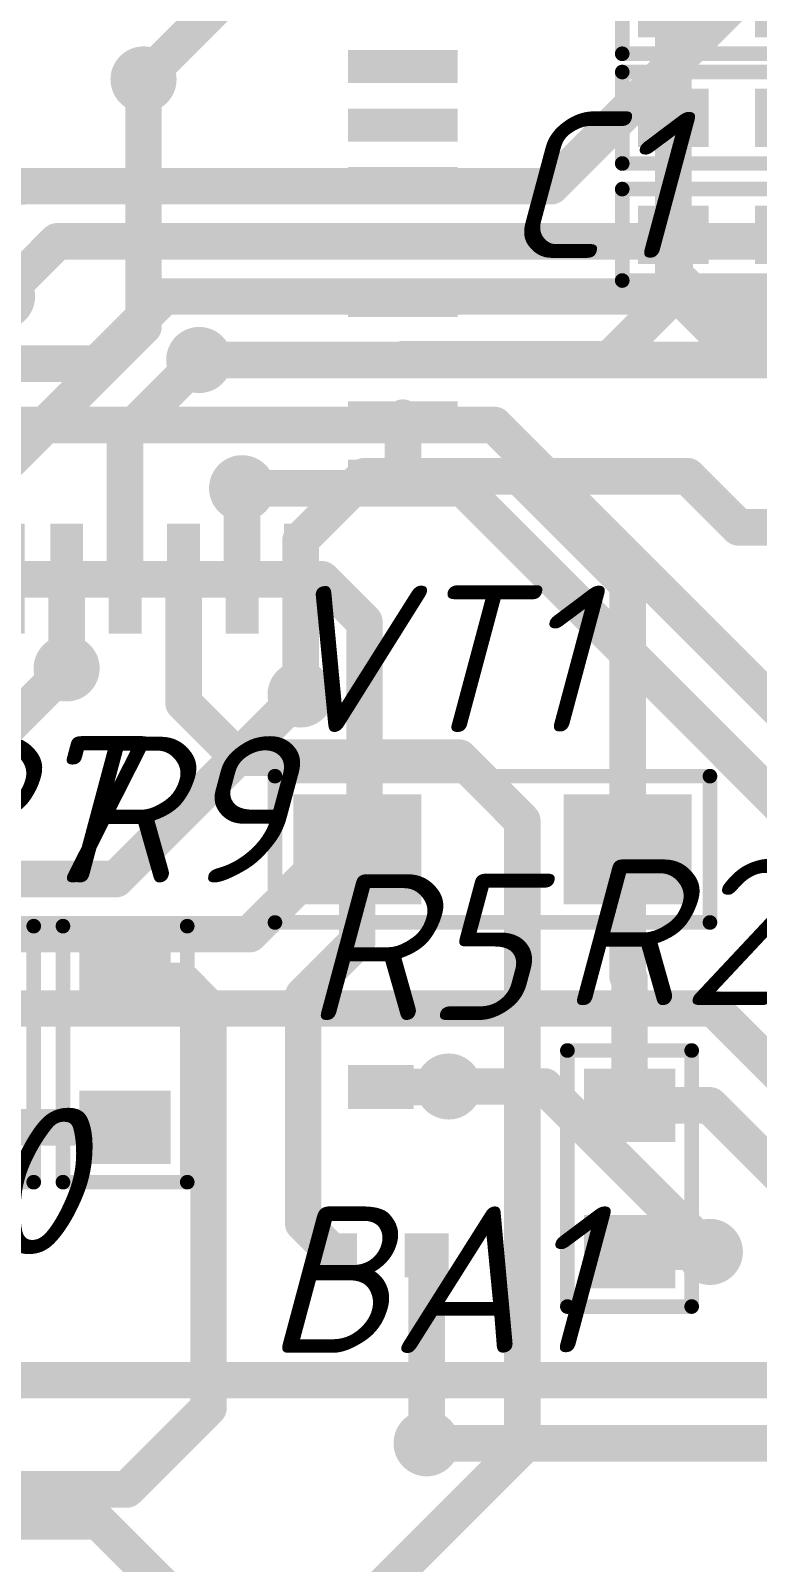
# Model space of a CAD drawing. Header units: millimetres. Extents: x -963 to 6553, y -1367 to 496.
# Drawn here: x -61.3 to -51.36, y 40.58 to 61.51 of the extents above; entities that cross this region are included whole.
import ezdxf

# ---------------------------------------------------------------- set-up
doc = ezdxf.new("R2010")
doc.units = ezdxf.units.MM
doc.header["$LTSCALE"] = 0.5
doc.layers.get('0').update_dxf_attribs({"lineweight": 60})
for name, color, linetype in [('BottomLayer', 5, 'Continuous'), ('MultiLayer', 9, 'Continuous'), ('TopLayer', 1, 'Continuous'), ('TopOverlay', 2, 'Continuous'), ('TopPaste', 8, 'Continuous'), ('ViaHoleLayer', 16, 'Continuous')]:
    doc.layers.add(name, color=color, linetype=linetype)
doc.layers.add('BottomSolder', color=6, linetype='Continuous', plot=False)
doc.styles.get("Standard").update_dxf_attribs({"font": 'isocpeui.ttf', "width": 0.9})

# ---------------------------------------------------------------- blocks, each defined once
blk = doc.blocks.new('C0603_2')
at = {"layer": 'TopLayer'}
for points in [[(-1.283, -0.4), (-0.318, -0.4), (-1.283, 0.4), (-0.318, 0.4)], [(0.317, -0.4), (1.282, -0.4), (0.317, 0.4), (1.282, 0.4)]]:
    blk.add_solid(points, dxfattribs=at)
at = {"layer": 'TopOverlay', "const_width": 0.2}
for points in [[(1.5, 0.625), (-1.5, 0.625)], [(-1.5, 0.625), (-1.5, -0.625)], [(1.5, 0.625), (1.5, -0.625)], [(1.5, -0.625), (-1.5, -0.625)]]:
    blk.add_lwpolyline(points, dxfattribs=at)
at = {"layer": 'TopOverlay', "const_width": 0.1}
for points in [[(-1.55, 0.625, 1), (-1.45, 0.625, 1)], [(-1.55, 0.625, 1), (-1.45, 0.625, 1)], [(1.45, 0.625, 1), (1.55, 0.625, 1)], [(1.45, 0.625, 1), (1.55, 0.625, 1)], [(-1.55, -0.625, 1), (-1.45, -0.625, 1)], [(-1.55, -0.625, 1), (-1.45, -0.625, 1)], [(1.45, -0.625, 1), (1.55, -0.625, 1)], [(1.45, -0.625, 1), (1.55, -0.625, 1)]]:
    blk.add_lwpolyline(points, format="xyb", close=True, dxfattribs=at)
at = {"layer": 'TopPaste'}
for points in [[(-1.283, -0.4), (-0.318, -0.4), (-1.283, 0.4), (-0.318, 0.4)], [(0.317, -0.4), (1.282, -0.4), (0.317, 0.4), (1.282, 0.4)]]:
    blk.add_solid(points, dxfattribs=at)
blk = doc.blocks.new('C0603_3')
at = {"layer": 'TopLayer'}
for points in [[(-1.282, -0.4), (-0.317, -0.4), (-1.282, 0.4), (-0.317, 0.4)], [(0.318, -0.4), (1.283, -0.4), (0.318, 0.4), (1.283, 0.4)]]:
    blk.add_solid(points, dxfattribs=at)
at = {"layer": 'TopOverlay', "const_width": 0.2}
for points in [[(-1.5, 0.625), (1.5, 0.625)], [(-1.5, -0.625), (-1.5, 0.625)], [(1.5, -0.625), (1.5, 0.625)], [(-1.5, -0.625), (1.5, -0.625)]]:
    blk.add_lwpolyline(points, dxfattribs=at)
at = {"layer": 'TopOverlay', "const_width": 0.1}
for points in [[(-1.55, 0.625, 1), (-1.45, 0.625, 1)], [(-1.55, 0.625, 1), (-1.45, 0.625, 1)], [(1.45, 0.625, 1), (1.55, 0.625, 1)], [(1.45, 0.625, 1), (1.55, 0.625, 1)], [(-1.55, -0.625, 1), (-1.45, -0.625, 1)], [(-1.55, -0.625, 1), (-1.45, -0.625, 1)], [(1.45, -0.625, 1), (1.55, -0.625, 1)], [(1.45, -0.625, 1), (1.55, -0.625, 1)]]:
    blk.add_lwpolyline(points, format="xyb", close=True, dxfattribs=at)
at = {"layer": 'TopPaste'}
for points in [[(-1.282, -0.4), (-0.317, -0.4), (-1.282, 0.4), (-0.317, 0.4)], [(0.318, -0.4), (1.283, -0.4), (0.318, 0.4), (1.283, 0.4)]]:
    blk.add_solid(points, dxfattribs=at)
blk = doc.blocks.new('C0603_5')
at = {"layer": 'TopLayer'}
for points in [[(-1.282, -0.4), (-0.317, -0.4), (-1.282, 0.4), (-0.317, 0.4)], [(0.318, -0.4), (1.283, -0.4), (0.318, 0.4), (1.283, 0.4)]]:
    blk.add_solid(points, dxfattribs=at)
at = {"layer": 'TopOverlay', "const_width": 0.2}
for points in [[(1.5, 0.625), (-1.5, 0.625)], [(-1.5, 0.625), (-1.5, -0.625)], [(1.5, 0.625), (1.5, -0.625)], [(1.5, -0.625), (-1.5, -0.625)]]:
    blk.add_lwpolyline(points, dxfattribs=at)
at = {"layer": 'TopOverlay', "const_width": 0.1}
for points in [[(-1.55, 0.625, 1), (-1.45, 0.625, 1)], [(-1.55, 0.625, 1), (-1.45, 0.625, 1)], [(1.45, 0.625, 1), (1.55, 0.625, 1)], [(1.45, 0.625, 1), (1.55, 0.625, 1)], [(-1.55, -0.625, 1), (-1.45, -0.625, 1)], [(-1.55, -0.625, 1), (-1.45, -0.625, 1)], [(1.45, -0.625, 1), (1.55, -0.625, 1)], [(1.45, -0.625, 1), (1.55, -0.625, 1)]]:
    blk.add_lwpolyline(points, format="xyb", close=True, dxfattribs=at)
at = {"layer": 'TopPaste'}
for points in [[(-1.282, -0.4), (-0.317, -0.4), (-1.282, 0.4), (-0.317, 0.4)], [(0.318, -0.4), (1.283, -0.4), (0.318, 0.4), (1.283, 0.4)]]:
    blk.add_solid(points, dxfattribs=at)
blk = doc.blocks.new('32TQFP_7_7__8')
at = {"layer": 'TopLayer'}
for points in [[(-2.575, 3.45), (-2.575, 4.95), (-3.025, 3.45), (-3.025, 4.95)], [(-1.775, 3.45), (-1.775, 4.95), (-2.225, 3.45), (-2.225, 4.95)], [(-0.975, 3.45), (-0.975, 4.95), (-1.425, 3.45), (-1.425, 4.95)], [(-0.175, 3.45), (-0.175, 4.95), (-0.625, 3.45), (-0.625, 4.95)], [(0.625, 3.45), (0.625, 4.95), (0.175, 3.45), (0.175, 4.95)], [(1.425, 3.45), (1.425, 4.95), (0.975, 3.45), (0.975, 4.95)], [(2.225, 3.45), (2.225, 4.95), (1.775, 3.45), (1.775, 4.95)], [(3.025, 3.45), (3.025, 4.95), (2.575, 3.45), (2.575, 4.95)], [(-4.95, 2.575), (-3.45, 2.575), (-4.95, 3.025), (-3.45, 3.025)], [(3.45, 2.575), (4.95, 2.575), (3.45, 3.025), (4.95, 3.025)], [(-4.95, 1.775), (-3.45, 1.775), (-4.95, 2.225), (-3.45, 2.225)], [(3.45, 1.775), (4.95, 1.775), (3.45, 2.225), (4.95, 2.225)], [(-4.95, 0.975), (-3.45, 0.975), (-4.95, 1.425), (-3.45, 1.425)], [(3.45, 0.975), (4.95, 0.975), (3.45, 1.425), (4.95, 1.425)], [(-4.95, 0.175), (-3.45, 0.175), (-4.95, 0.625), (-3.45, 0.625)], [(3.45, 0.175), (4.95, 0.175), (3.45, 0.625), (4.95, 0.625)], [(-4.95, -0.625), (-3.45, -0.625), (-4.95, -0.175), (-3.45, -0.175)], [(3.45, -0.625), (4.95, -0.625), (3.45, -0.175), (4.95, -0.175)], [(-4.95, -1.425), (-3.45, -1.425), (-4.95, -0.975), (-3.45, -0.975)], [(3.45, -1.425), (4.95, -1.425), (3.45, -0.975), (4.95, -0.975)], [(-4.95, -2.225), (-3.45, -2.225), (-4.95, -1.775), (-3.45, -1.775)], [(3.45, -2.225), (4.95, -2.225), (3.45, -1.775), (4.95, -1.775)], [(-4.95, -3.025), (-3.45, -3.025), (-4.95, -2.575), (-3.45, -2.575)], [(3.45, -3.025), (4.95, -3.025), (3.45, -2.575), (4.95, -2.575)], [(-2.575, -4.95), (-2.575, -3.45), (-3.025, -4.95), (-3.025, -3.45)], [(-1.775, -4.95), (-1.775, -3.45), (-2.225, -4.95), (-2.225, -3.45)], [(-0.975, -4.95), (-0.975, -3.45), (-1.425, -4.95), (-1.425, -3.45)], [(-0.175, -4.95), (-0.175, -3.45), (-0.625, -4.95), (-0.625, -3.45)], [(0.625, -4.95), (0.625, -3.45), (0.175, -4.95), (0.175, -3.45)], [(1.425, -4.95), (1.425, -3.45), (0.975, -4.95), (0.975, -3.45)], [(2.225, -4.95), (2.225, -3.45), (1.775, -4.95), (1.775, -3.45)], [(3.025, -4.95), (3.025, -3.45), (2.575, -4.95), (2.575, -3.45)]]:
    blk.add_solid(points, dxfattribs=at)
at = {"layer": 'TopOverlay'}
for points, const_width in [([(-5.7, 2.8, 1), (-5.9, 2.8, 1)], 0.254), ([(-5.964, 2.8, 1), (-5.837, 2.8, 1)], 0.127), ([(-5.763, 2.8, 1), (-5.636, 2.8, 1)], 0.127)]:
    blk.add_lwpolyline(points, format="xyb", close=True, dxfattribs=dict(at, const_width=const_width))
at = {"layer": 'TopPaste'}
for points in [[(-2.575, 3.45), (-2.575, 4.95), (-3.025, 3.45), (-3.025, 4.95)], [(-1.775, 3.45), (-1.775, 4.95), (-2.225, 3.45), (-2.225, 4.95)], [(-0.975, 3.45), (-0.975, 4.95), (-1.425, 3.45), (-1.425, 4.95)], [(-0.175, 3.45), (-0.175, 4.95), (-0.625, 3.45), (-0.625, 4.95)], [(0.625, 3.45), (0.625, 4.95), (0.175, 3.45), (0.175, 4.95)], [(1.425, 3.45), (1.425, 4.95), (0.975, 3.45), (0.975, 4.95)], [(2.225, 3.45), (2.225, 4.95), (1.775, 3.45), (1.775, 4.95)], [(3.025, 3.45), (3.025, 4.95), (2.575, 3.45), (2.575, 4.95)], [(-4.95, 2.575), (-3.45, 2.575), (-4.95, 3.025), (-3.45, 3.025)], [(3.45, 2.575), (4.95, 2.575), (3.45, 3.025), (4.95, 3.025)], [(-4.95, 1.775), (-3.45, 1.775), (-4.95, 2.225), (-3.45, 2.225)], [(3.45, 1.775), (4.95, 1.775), (3.45, 2.225), (4.95, 2.225)], [(-4.95, 0.975), (-3.45, 0.975), (-4.95, 1.425), (-3.45, 1.425)], [(3.45, 0.975), (4.95, 0.975), (3.45, 1.425), (4.95, 1.425)], [(-4.95, 0.175), (-3.45, 0.175), (-4.95, 0.625), (-3.45, 0.625)], [(3.45, 0.175), (4.95, 0.175), (3.45, 0.625), (4.95, 0.625)], [(-4.95, -0.625), (-3.45, -0.625), (-4.95, -0.175), (-3.45, -0.175)], [(3.45, -0.625), (4.95, -0.625), (3.45, -0.175), (4.95, -0.175)], [(-4.95, -1.425), (-3.45, -1.425), (-4.95, -0.975), (-3.45, -0.975)], [(3.45, -1.425), (4.95, -1.425), (3.45, -0.975), (4.95, -0.975)], [(-4.95, -2.225), (-3.45, -2.225), (-4.95, -1.775), (-3.45, -1.775)], [(3.45, -2.225), (4.95, -2.225), (3.45, -1.775), (4.95, -1.775)], [(-4.95, -3.025), (-3.45, -3.025), (-4.95, -2.575), (-3.45, -2.575)], [(3.45, -3.025), (4.95, -3.025), (3.45, -2.575), (4.95, -2.575)], [(-2.575, -4.95), (-2.575, -3.45), (-3.025, -4.95), (-3.025, -3.45)], [(-1.775, -4.95), (-1.775, -3.45), (-2.225, -4.95), (-2.225, -3.45)], [(-0.975, -4.95), (-0.975, -3.45), (-1.425, -4.95), (-1.425, -3.45)], [(-0.175, -4.95), (-0.175, -3.45), (-0.625, -4.95), (-0.625, -3.45)], [(0.625, -4.95), (0.625, -3.45), (0.175, -4.95), (0.175, -3.45)], [(1.425, -4.95), (1.425, -3.45), (0.975, -4.95), (0.975, -3.45)], [(2.225, -4.95), (2.225, -3.45), (1.775, -4.95), (1.775, -3.45)], [(3.025, -4.95), (3.025, -3.45), (2.575, -4.95), (2.575, -3.45)]]:
    blk.add_solid(points, dxfattribs=at)
blk = doc.blocks.new('R0805_18')
at = {"layer": 'TopLayer'}
for points in [[(-1.5, -0.625), (-0.5, -0.625), (-1.5, 0.625), (-0.5, 0.625)], [(0.5, -0.625), (1.5, -0.625), (0.5, 0.625), (1.5, 0.625)]]:
    blk.add_solid(points, dxfattribs=at)
at = {"layer": 'TopOverlay', "const_width": 0.2}
for points in [[(1.75, 0.85), (-1.75, 0.85)], [(-1.75, -0.85), (-1.75, 0.85)], [(1.75, -0.85), (1.75, 0.85)], [(1.75, -0.85), (-1.75, -0.85)]]:
    blk.add_lwpolyline(points, dxfattribs=at)
at = {"layer": 'TopOverlay', "const_width": 0.1}
for points in [[(-1.8, 0.85, 1), (-1.7, 0.85, 1)], [(-1.8, 0.85, 1), (-1.7, 0.85, 1)], [(1.7, 0.85, 1), (1.8, 0.85, 1)], [(1.7, 0.85, 1), (1.8, 0.85, 1)], [(-1.8, -0.85, 1), (-1.7, -0.85, 1)], [(-1.8, -0.85, 1), (-1.7, -0.85, 1)], [(1.7, -0.85, 1), (1.8, -0.85, 1)], [(1.7, -0.85, 1), (1.8, -0.85, 1)]]:
    blk.add_lwpolyline(points, format="xyb", close=True, dxfattribs=at)
at = {"layer": 'TopPaste'}
for points in [[(-1.5, -0.625), (-0.5, -0.625), (-1.5, 0.625), (-0.5, 0.625)], [(0.5, -0.625), (1.5, -0.625), (0.5, 0.625), (1.5, 0.625)]]:
    blk.add_solid(points, dxfattribs=at)
blk = doc.blocks.new('R0805_22')
at = {"layer": 'TopLayer'}
for points in [[(-1.5, -0.625), (-0.5, -0.625), (-1.5, 0.625), (-0.5, 0.625)], [(0.5, -0.625), (1.5, -0.625), (0.5, 0.625), (1.5, 0.625)]]:
    blk.add_solid(points, dxfattribs=at)
at = {"layer": 'TopOverlay', "const_width": 0.2}
for points in [[(-1.75, 0.85), (1.75, 0.85)], [(-1.75, -0.85), (-1.75, 0.85)], [(1.75, -0.85), (1.75, 0.85)], [(-1.75, -0.85), (1.75, -0.85)]]:
    blk.add_lwpolyline(points, dxfattribs=at)
at = {"layer": 'TopOverlay', "const_width": 0.1}
for points in [[(-1.8, 0.85, 1), (-1.7, 0.85, 1)], [(-1.8, 0.85, 1), (-1.7, 0.85, 1)], [(1.7, 0.85, 1), (1.8, 0.85, 1)], [(1.7, 0.85, 1), (1.8, 0.85, 1)], [(-1.8, -0.85, 1), (-1.7, -0.85, 1)], [(-1.8, -0.85, 1), (-1.7, -0.85, 1)], [(1.7, -0.85, 1), (1.8, -0.85, 1)], [(1.7, -0.85, 1), (1.8, -0.85, 1)]]:
    blk.add_lwpolyline(points, format="xyb", close=True, dxfattribs=at)
at = {"layer": 'TopPaste'}
for points in [[(-1.5, -0.625), (-0.5, -0.625), (-1.5, 0.625), (-0.5, 0.625)], [(0.5, -0.625), (1.5, -0.625), (0.5, 0.625), (1.5, 0.625)]]:
    blk.add_solid(points, dxfattribs=at)
blk = doc.blocks.new('R0805_24')
at = {"layer": 'TopLayer'}
for points in [[(-1.5, -0.625), (-0.5, -0.625), (-1.5, 0.625), (-0.5, 0.625)], [(0.5, -0.625), (1.5, -0.625), (0.5, 0.625), (1.5, 0.625)]]:
    blk.add_solid(points, dxfattribs=at)
at = {"layer": 'TopOverlay', "const_width": 0.2}
for points in [[(-1.75, 0.85), (-1.75, -0.85)], [(-1.75, 0.85), (1.75, 0.85)], [(1.75, 0.85), (1.75, -0.85)], [(-1.75, -0.85), (1.75, -0.85)]]:
    blk.add_lwpolyline(points, dxfattribs=at)
at = {"layer": 'TopOverlay', "const_width": 0.1}
for points in [[(-1.8, 0.85, 1), (-1.7, 0.85, 1)], [(-1.8, 0.85, 1), (-1.7, 0.85, 1)], [(1.7, 0.85, 1), (1.8, 0.85, 1)], [(1.7, 0.85, 1), (1.8, 0.85, 1)], [(-1.8, -0.85, 1), (-1.7, -0.85, 1)], [(-1.8, -0.85, 1), (-1.7, -0.85, 1)], [(1.7, -0.85, 1), (1.8, -0.85, 1)], [(1.7, -0.85, 1), (1.8, -0.85, 1)]]:
    blk.add_lwpolyline(points, format="xyb", close=True, dxfattribs=at)
at = {"layer": 'TopPaste'}
for points in [[(-1.5, -0.625), (-0.5, -0.625), (-1.5, 0.625), (-0.5, 0.625)], [(0.5, -0.625), (1.5, -0.625), (0.5, 0.625), (1.5, 0.625)]]:
    blk.add_solid(points, dxfattribs=at)
blk = doc.blocks.new('VT1206_26')
at = {"layer": 'TopLayer'}
for points in [[(-2.75, 0.75), (-2.75, -0.75), (-1, 0.75), (-1, -0.75)], [(0.95, 0.75), (0.95, -0.75), (2.7, 0.75), (2.7, -0.75)]]:
    blk.add_solid(points, dxfattribs=at)
at = {"layer": 'TopOverlay', "const_width": 0.2}
for points in [[(2.95, 1), (-3, 1)], [(-3, 1), (-3, -1)], [(2.95, 1), (2.95, -1)], [(2.95, -1), (-3, -1)]]:
    blk.add_lwpolyline(points, dxfattribs=at)
at = {"layer": 'TopOverlay', "const_width": 0.1}
for points in [[(-3.05, 1, 1), (-2.95, 1, 1)], [(-3.05, 1, 1), (-2.95, 1, 1)], [(2.9, 1, 1), (3, 1, 1)], [(2.9, 1, 1), (3, 1, 1)], [(-3.05, -1, 1), (-2.95, -1, 1)], [(-3.05, -1, 1), (-2.95, -1, 1)], [(2.9, -1, 1), (3, -1, 1)], [(2.9, -1, 1), (3, -1, 1)]]:
    blk.add_lwpolyline(points, format="xyb", close=True, dxfattribs=at)
at = {"layer": 'TopPaste'}
for points in [[(-2.75, 0.75), (-2.75, -0.75), (-1, 0.75), (-1, -0.75)], [(0.95, 0.75), (0.95, -0.75), (2.7, 0.75), (2.7, -0.75)]]:
    blk.add_solid(points, dxfattribs=at)
blk = doc.blocks.new('R___P___37')
at = {"layer": 'TopLayer'}
for points in [[(-0.45, 0.85), (0.45, 0.85), (-0.45, 1.45), (0.45, 1.45)], [(-0.925, -1.45), (-0.325, -1.45), (-0.925, -0.85), (-0.325, -0.85)], [(0.325, -1.45), (0.925, -1.45), (0.325, -0.85), (0.925, -0.85)]]:
    blk.add_solid(points, dxfattribs=at)
at = {"layer": 'TopPaste'}
for points in [[(-0.45, 0.85), (0.45, 0.85), (-0.45, 1.45), (0.45, 1.45)], [(-0.925, -1.45), (-0.325, -1.45), (-0.925, -0.85), (-0.325, -0.85)], [(0.325, -1.45), (0.925, -1.45), (0.325, -0.85), (0.925, -0.85)]]:
    blk.add_solid(points, dxfattribs=at)

msp = doc.modelspace()

# ---------------------------------------------------------------- linework, layer by layer
at = {"layer": 'BottomLayer', "const_width": 0.5}
for points in [[(-59.755, 60.846), (-50.332, 70.27)], [(-54.179, 59.387), (-47.304, 66.262)], [(-65.674, 59.272), (-61.353, 59.387)], [(-61.353, 59.387), (-54.179, 59.387)], [(-61.69, 57.879), (-60.936, 58.633)], [(-60.936, 58.633), (-50.869, 58.633)], [(-60.39, 56.96), (-59.471, 57.879)], [(-59.471, 57.879), (-48.747, 57.879)], [(-62.016, 56.96), (-60.39, 56.96)], [(-58.993, 57.011), (-46.839, 57.011)], [(-63.106, 56.122), (-54.955, 56.122)], [(-54.955, 56.122), (-45.176, 46.343)], [(-58.407, 55.258), (-55.386, 55.258)], [(-55.386, 55.258), (-45.595, 45.467)], [(-63.032, 54.014), (-57.317, 54.014)], [(-57.317, 54.014), (-56.733, 53.43)], [(-56.733, 50.737), (-56.733, 53.43)], [(-62.204, 51.398), (-60.807, 52.795)], [(-60.13, 49.916), (-57.607, 52.439)], [(-58.307, 49.162), (-56.733, 50.737)], [(-65.545, 49.916), (-60.13, 49.916)], [(-66.308, 49.162), (-58.307, 49.162)], [(-68.036, 48.146), (-51.957, 48.146)], [(-51.957, 48.146), (-48.122, 44.311)], [(-55.582, 47.08), (-54.269, 47.08)], [(-54.269, 47.08), (-52.008, 44.819)], [(-67.756, 43.066), (-44.568, 43.066)], [(-55.883, 42.203), (-43.728, 42.203)], [(-67.392, 41.136), (-60.372, 41.136)], [(-60.372, 41.136), (-56.158, 36.922)]]:
    msp.add_lwpolyline(points, dxfattribs=at)
at = {"layer": 'BottomLayer'}
for points, const_width in [([(-59.93, 60.846, 1), (-59.58, 60.846, 1)], 0.35), ([(-59.88, 60.846, 1), (-59.63, 60.846, 1)], 0.25), ([(-61.478, 59.387, 1), (-61.228, 59.387, 1)], 0.25), ([(-61.478, 59.387, 1), (-61.228, 59.387, 1)], 0.25), ([(-54.304, 59.387, 1), (-54.054, 59.387, 1)], 0.25), ([(-54.304, 59.387, 1), (-54.054, 59.387, 1)], 0.25), ([(-61.061, 58.633, 1), (-60.811, 58.633, 1)], 0.25), ([(-61.061, 58.633, 1), (-60.811, 58.633, 1)], 0.25), ([(-59.596, 57.879, 1), (-59.346, 57.879, 1)], 0.25), ([(-59.596, 57.879, 1), (-59.346, 57.879, 1)], 0.25), ([(-60.515, 56.96, 1), (-60.265, 56.96, 1)], 0.25), ([(-60.515, 56.96, 1), (-60.265, 56.96, 1)], 0.25), ([(-59.168, 57.011, 1), (-58.818, 57.011, 1)], 0.35), ([(-59.118, 57.011, 1), (-58.868, 57.011, 1)], 0.25), ([(-55.08, 56.122, 1), (-54.83, 56.122, 1)], 0.25), ([(-55.08, 56.122, 1), (-54.83, 56.122, 1)], 0.25), ([(-58.582, 55.258, 1), (-58.232, 55.258, 1)], 0.35), ([(-58.532, 55.258, 1), (-58.282, 55.258, 1)], 0.25), ([(-55.511, 55.258, 1), (-55.261, 55.258, 1)], 0.25), ([(-55.511, 55.258, 1), (-55.261, 55.258, 1)], 0.25), ([(-57.442, 54.014, 1), (-57.192, 54.014, 1)], 0.25), ([(-57.442, 54.014, 1), (-57.192, 54.014, 1)], 0.25), ([(-56.858, 53.43, 1), (-56.608, 53.43, 1)], 0.25), ([(-56.858, 53.43, 1), (-56.608, 53.43, 1)], 0.25), ([(-60.982, 52.795, 1), (-60.632, 52.795, 1)], 0.35), ([(-60.932, 52.795, 1), (-60.682, 52.795, 1)], 0.25), ([(-57.782, 52.439, 1), (-57.432, 52.439, 1)], 0.35), ([(-57.732, 52.439, 1), (-57.482, 52.439, 1)], 0.25), ([(-56.858, 50.737, 1), (-56.608, 50.737, 1)], 0.25), ([(-56.858, 50.737, 1), (-56.608, 50.737, 1)], 0.25), ([(-60.255, 49.916, 1), (-60.005, 49.916, 1)], 0.25), ([(-60.255, 49.916, 1), (-60.005, 49.916, 1)], 0.25), ([(-58.432, 49.162, 1), (-58.182, 49.162, 1)], 0.25), ([(-58.432, 49.162, 1), (-58.182, 49.162, 1)], 0.25), ([(-52.082, 48.146, 1), (-51.832, 48.146, 1)], 0.25), ([(-52.082, 48.146, 1), (-51.832, 48.146, 1)], 0.25), ([(-55.757, 47.08, 1), (-55.407, 47.08, 1)], 0.35), ([(-55.707, 47.08, 1), (-55.457, 47.08, 1)], 0.25), ([(-54.394, 47.08, 1), (-54.144, 47.08, 1)], 0.25), ([(-54.394, 47.08, 1), (-54.144, 47.08, 1)], 0.25), ([(-52.183, 44.819, 1), (-51.833, 44.819, 1)], 0.35), ([(-52.133, 44.819, 1), (-51.883, 44.819, 1)], 0.25), ([(-56.058, 42.203, 1), (-55.708, 42.203, 1)], 0.35), ([(-56.008, 42.203, 1), (-55.758, 42.203, 1)], 0.25), ([(-60.497, 41.136, 1), (-60.247, 41.136, 1)], 0.25), ([(-60.497, 41.136, 1), (-60.247, 41.136, 1)], 0.25)]:
    msp.add_lwpolyline(points, format="xyb", close=True, dxfattribs=dict(at, const_width=const_width))
at = {"layer": 'BottomSolder', "const_width": 0.452}
for points in [[(-59.981, 60.846, 1), (-59.529, 60.846, 1)], [(-61.916, 57.879, 1), (-61.464, 57.879, 1)], [(-59.219, 57.011, 1), (-58.767, 57.011, 1)], [(-58.633, 55.258, 1), (-58.181, 55.258, 1)], [(-61.033, 52.795, 1), (-60.581, 52.795, 1)], [(-57.833, 52.439, 1), (-57.381, 52.439, 1)], [(-55.807, 47.08, 1), (-55.356, 47.08, 1)], [(-52.234, 44.819, 1), (-51.782, 44.819, 1)], [(-56.109, 42.203, 1), (-55.657, 42.203, 1)]]:
    msp.add_lwpolyline(points, format="xyb", close=True, dxfattribs=at)
at = {"layer": 'MultiLayer', "const_width": 0.35}
for points in [[(-59.93, 60.846, 1), (-59.58, 60.846, 1)], [(-59.168, 57.011, 1), (-58.818, 57.011, 1)], [(-58.582, 55.258, 1), (-58.232, 55.258, 1)], [(-60.982, 52.795, 1), (-60.632, 52.795, 1)], [(-57.782, 52.439, 1), (-57.432, 52.439, 1)], [(-55.757, 47.08, 1), (-55.407, 47.08, 1)], [(-52.183, 44.819, 1), (-51.833, 44.819, 1)], [(-56.058, 42.203, 1), (-55.708, 42.203, 1)]]:
    msp.add_lwpolyline(points, format="xyb", close=True, dxfattribs=at)
at = {"layer": 'TopLayer', "const_width": 0.5}
for points in [[(-52.507, 60.322), (-52.507, 61.822)], [(-59.755, 57.468), (-59.755, 60.846)], [(-52.507, 58.722), (-52.507, 60.322)], [(-52.507, 58.196), (-52.507, 58.722)], [(-52.507, 58.722), (-52.482, 58.17)], [(-52.507, 58.196), (-52.482, 58.17)], [(-52.507, 57.967), (-52.507, 58.196)], [(-52.482, 58.17), (-51.856, 57.544)], [(-52.482, 58.17), (-52.471, 57.931)], [(-52.507, 57.967), (-52.471, 57.931)], [(-53.38, 57.022), (-52.471, 57.931)], [(-52.471, 57.931), (-51.856, 57.316)], [(-51.856, 57.544), (-49.062, 57.544)], [(-61.607, 55.616), (-59.755, 57.468)], [(-51.856, 57.316), (-49.29, 57.316)], [(-60.007, 55.997), (-58.993, 57.011)], [(-56.207, 57.022), (-53.38, 57.022)], [(-56.207, 55.422), (-56.207, 56.222)], [(-60.007, 54.022), (-60.007, 55.997)], [(-58.407, 54.022), (-58.407, 55.258)], [(-57.607, 54.547), (-56.733, 55.422)], [(-56.733, 55.422), (-56.207, 55.422)], [(-56.207, 55.422), (-54.617, 55.422)], [(-54.617, 55.422), (-53.132, 53.938)], [(-54.617, 55.422), (-52.313, 55.422)], [(-52.313, 55.422), (-51.613, 54.722)], [(-51.613, 54.722), (-47.677, 54.722)], [(-57.607, 54.022), (-57.607, 54.547)], [(-60.807, 52.795), (-60.807, 54.022)], [(-59.207, 52.323), (-59.207, 54.022)], [(-57.607, 52.439), (-57.607, 54.022)], [(-53.132, 50.322), (-53.132, 53.938)], [(-59.207, 52.323), (-58.46, 51.576)], [(-58.46, 51.576), (-55.437, 51.576)], [(-55.437, 51.576), (-54.574, 50.712)], [(-54.574, 42.156), (-54.574, 50.712)], [(-56.832, 49.061), (-56.832, 50.322)], [(-53.132, 48.578), (-53.132, 50.322)], [(-57.571, 48.322), (-56.832, 49.061)], [(-53.132, 48.578), (-53.107, 48.553)], [(-53.107, 46.822), (-53.107, 48.553)], [(-60.007, 48.522), (-59.222, 48.522)], [(-59.222, 48.522), (-58.866, 48.166)], [(-58.866, 42.689), (-58.866, 48.166)], [(-57.571, 45.21), (-57.571, 48.322)], [(-56.508, 47.072), (-55.59, 47.072)], [(-55.59, 47.072), (-55.582, 47.08)], [(-53.107, 46.822), (-52.008, 46.822)], [(-52.008, 46.822), (-50.508, 45.322)], [(-62.107, 46.522), (-60.007, 46.522)], [(-57.571, 45.21), (-57.133, 44.772)], [(-55.883, 42.203), (-55.883, 44.772)], [(-53.107, 44.822), (-52.011, 44.822)], [(-52.011, 44.822), (-52.008, 44.819)], [(-59.984, 41.572), (-58.866, 42.689)], [(-61.007, 35.722), (-54.574, 42.156)], [(-63.608, 41.572), (-59.984, 41.572)]]:
    msp.add_lwpolyline(points, dxfattribs=at)
at = {"layer": 'TopLayer'}
for points, const_width in [([(-59.93, 60.846, 1), (-59.58, 60.846, 1)], 0.35), ([(-59.88, 60.846, 1), (-59.63, 60.846, 1)], 0.25), ([(-52.632, 60.322, 1), (-52.382, 60.322, 1)], 0.25), ([(-52.632, 60.322, 1), (-52.382, 60.322, 1)], 0.25), ([(-52.632, 58.722, 1), (-52.382, 58.722, 1)], 0.25), ([(-52.632, 58.722, 1), (-52.382, 58.722, 1)], 0.25), ([(-52.632, 58.722, 1), (-52.382, 58.722, 1)], 0.25), ([(-52.632, 58.196, 1), (-52.382, 58.196, 1)], 0.25), ([(-52.632, 58.196, 1), (-52.382, 58.196, 1)], 0.25), ([(-52.632, 58.196, 1), (-52.382, 58.196, 1)], 0.25), ([(-52.607, 58.17, 1), (-52.357, 58.17, 1)], 0.25), ([(-52.607, 58.17, 1), (-52.357, 58.17, 1)], 0.25), ([(-52.607, 58.17, 1), (-52.357, 58.17, 1)], 0.25), ([(-52.607, 58.17, 1), (-52.357, 58.17, 1)], 0.25), ([(-52.632, 57.967, 1), (-52.382, 57.967, 1)], 0.25), ([(-52.632, 57.967, 1), (-52.382, 57.967, 1)], 0.25), ([(-52.596, 57.931, 1), (-52.346, 57.931, 1)], 0.25), ([(-52.596, 57.931, 1), (-52.346, 57.931, 1)], 0.25), ([(-52.596, 57.931, 1), (-52.346, 57.931, 1)], 0.25), ([(-52.596, 57.931, 1), (-52.346, 57.931, 1)], 0.25), ([(-51.981, 57.544, 1), (-51.731, 57.544, 1)], 0.25), ([(-51.981, 57.544, 1), (-51.731, 57.544, 1)], 0.25), ([(-59.88, 57.468, 1), (-59.63, 57.468, 1)], 0.25), ([(-59.88, 57.468, 1), (-59.63, 57.468, 1)], 0.25), ([(-51.981, 57.316, 1), (-51.731, 57.316, 1)], 0.25), ([(-51.981, 57.316, 1), (-51.731, 57.316, 1)], 0.25), ([(-59.168, 57.011, 1), (-58.818, 57.011, 1)], 0.35), ([(-59.118, 57.011, 1), (-58.868, 57.011, 1)], 0.25), ([(-56.332, 57.022, 1), (-56.082, 57.022, 1)], 0.25), ([(-53.505, 57.022, 1), (-53.255, 57.022, 1)], 0.25), ([(-53.505, 57.022, 1), (-53.255, 57.022, 1)], 0.25), ([(-56.332, 56.222, 1), (-56.082, 56.222, 1)], 0.25), ([(-60.132, 55.997, 1), (-59.882, 55.997, 1)], 0.25), ([(-60.132, 55.997, 1), (-59.882, 55.997, 1)], 0.25), ([(-58.582, 55.258, 1), (-58.232, 55.258, 1)], 0.35), ([(-58.532, 55.258, 1), (-58.282, 55.258, 1)], 0.25), ([(-56.858, 55.422, 1), (-56.608, 55.422, 1)], 0.25), ([(-56.858, 55.422, 1), (-56.608, 55.422, 1)], 0.25), ([(-56.332, 55.422, 1), (-56.082, 55.422, 1)], 0.25), ([(-56.332, 55.422, 1), (-56.082, 55.422, 1)], 0.25), ([(-56.332, 55.422, 1), (-56.082, 55.422, 1)], 0.25), ([(-54.742, 55.422, 1), (-54.492, 55.422, 1)], 0.25), ([(-54.742, 55.422, 1), (-54.492, 55.422, 1)], 0.25), ([(-54.742, 55.422, 1), (-54.492, 55.422, 1)], 0.25), ([(-52.438, 55.422, 1), (-52.188, 55.422, 1)], 0.25), ([(-52.438, 55.422, 1), (-52.188, 55.422, 1)], 0.25), ([(-51.738, 54.722, 1), (-51.488, 54.722, 1)], 0.25), ([(-51.738, 54.722, 1), (-51.488, 54.722, 1)], 0.25), ([(-57.732, 54.547, 1), (-57.482, 54.547, 1)], 0.25), ([(-57.732, 54.547, 1), (-57.482, 54.547, 1)], 0.25), ([(-60.932, 54.022, 1), (-60.682, 54.022, 1)], 0.25), ([(-60.132, 54.022, 1), (-59.882, 54.022, 1)], 0.25), ([(-59.332, 54.022, 1), (-59.082, 54.022, 1)], 0.25), ([(-58.532, 54.022, 1), (-58.282, 54.022, 1)], 0.25), ([(-57.732, 54.022, 1), (-57.482, 54.022, 1)], 0.25), ([(-57.732, 54.022, 1), (-57.482, 54.022, 1)], 0.25), ([(-53.257, 53.938, 1), (-53.007, 53.938, 1)], 0.25), ([(-53.257, 53.938, 1), (-53.007, 53.938, 1)], 0.25), ([(-60.982, 52.795, 1), (-60.632, 52.795, 1)], 0.35), ([(-60.932, 52.795, 1), (-60.682, 52.795, 1)], 0.25), ([(-57.782, 52.439, 1), (-57.432, 52.439, 1)], 0.35), ([(-59.332, 52.323, 1), (-59.082, 52.323, 1)], 0.25), ([(-59.332, 52.323, 1), (-59.082, 52.323, 1)], 0.25), ([(-57.732, 52.439, 1), (-57.482, 52.439, 1)], 0.25), ([(-58.585, 51.576, 1), (-58.335, 51.576, 1)], 0.25), ([(-58.585, 51.576, 1), (-58.335, 51.576, 1)], 0.25), ([(-55.562, 51.576, 1), (-55.312, 51.576, 1)], 0.25), ([(-55.562, 51.576, 1), (-55.312, 51.576, 1)], 0.25), ([(-54.699, 50.712, 1), (-54.449, 50.712, 1)], 0.25), ([(-54.699, 50.712, 1), (-54.449, 50.712, 1)], 0.25), ([(-56.957, 50.322, 1), (-56.707, 50.322, 1)], 0.25), ([(-53.257, 50.322, 1), (-53.007, 50.322, 1)], 0.25), ([(-53.257, 50.322, 1), (-53.007, 50.322, 1)], 0.25), ([(-56.957, 49.061, 1), (-56.707, 49.061, 1)], 0.25), ([(-56.957, 49.061, 1), (-56.707, 49.061, 1)], 0.25), ([(-53.257, 48.578, 1), (-53.007, 48.578, 1)], 0.25), ([(-53.257, 48.578, 1), (-53.007, 48.578, 1)], 0.25), ([(-53.232, 48.553, 1), (-52.982, 48.553, 1)], 0.25), ([(-53.232, 48.553, 1), (-52.982, 48.553, 1)], 0.25), ([(-60.132, 48.522, 1), (-59.882, 48.522, 1)], 0.25), ([(-59.347, 48.522, 1), (-59.097, 48.522, 1)], 0.25), ([(-59.347, 48.522, 1), (-59.097, 48.522, 1)], 0.25), ([(-58.991, 48.166, 1), (-58.741, 48.166, 1)], 0.25), ([(-58.991, 48.166, 1), (-58.741, 48.166, 1)], 0.25), ([(-57.696, 48.322, 1), (-57.446, 48.322, 1)], 0.25), ([(-57.696, 48.322, 1), (-57.446, 48.322, 1)], 0.25), ([(-56.633, 47.072, 1), (-56.383, 47.072, 1)], 0.25), ([(-55.757, 47.08, 1), (-55.407, 47.08, 1)], 0.35), ([(-55.715, 47.072, 1), (-55.465, 47.072, 1)], 0.25), ([(-55.715, 47.072, 1), (-55.465, 47.072, 1)], 0.25), ([(-55.707, 47.08, 1), (-55.457, 47.08, 1)], 0.25), ([(-53.232, 46.822, 1), (-52.982, 46.822, 1)], 0.25), ([(-53.232, 46.822, 1), (-52.982, 46.822, 1)], 0.25), ([(-52.133, 46.822, 1), (-51.883, 46.822, 1)], 0.25), ([(-52.133, 46.822, 1), (-51.883, 46.822, 1)], 0.25), ([(-60.132, 46.522, 1), (-59.882, 46.522, 1)], 0.25), ([(-57.696, 45.21, 1), (-57.446, 45.21, 1)], 0.25), ([(-57.696, 45.21, 1), (-57.446, 45.21, 1)], 0.25), ([(-57.258, 44.772, 1), (-57.008, 44.772, 1)], 0.25), ([(-56.008, 44.772, 1), (-55.758, 44.772, 1)], 0.25), ([(-53.232, 44.822, 1), (-52.982, 44.822, 1)], 0.25), ([(-52.183, 44.819, 1), (-51.833, 44.819, 1)], 0.35), ([(-52.136, 44.822, 1), (-51.886, 44.822, 1)], 0.25), ([(-52.136, 44.822, 1), (-51.886, 44.822, 1)], 0.25), ([(-52.133, 44.819, 1), (-51.883, 44.819, 1)], 0.25), ([(-58.991, 42.689, 1), (-58.741, 42.689, 1)], 0.25), ([(-58.991, 42.689, 1), (-58.741, 42.689, 1)], 0.25), ([(-56.058, 42.203, 1), (-55.708, 42.203, 1)], 0.35), ([(-56.008, 42.203, 1), (-55.758, 42.203, 1)], 0.25), ([(-54.699, 42.156, 1), (-54.449, 42.156, 1)], 0.25), ([(-54.699, 42.156, 1), (-54.449, 42.156, 1)], 0.25), ([(-60.109, 41.572, 1), (-59.859, 41.572, 1)], 0.25), ([(-60.109, 41.572, 1), (-59.859, 41.572, 1)], 0.25)]:
    msp.add_lwpolyline(points, format="xyb", close=True, dxfattribs=dict(at, const_width=const_width))
at = {"layer": 'ViaHoleLayer', "const_width": 0.2}
for points in [[(-59.855, 60.846, 1), (-59.655, 60.846, 1)], [(-59.093, 57.011, 1), (-58.893, 57.011, 1)], [(-58.507, 55.258, 1), (-58.307, 55.258, 1)], [(-60.907, 52.795, 1), (-60.707, 52.795, 1)], [(-57.707, 52.439, 1), (-57.507, 52.439, 1)], [(-55.682, 47.08, 1), (-55.482, 47.08, 1)], [(-52.108, 44.819, 1), (-51.908, 44.819, 1)], [(-55.983, 42.203, 1), (-55.783, 42.203, 1)]]:
    msp.add_lwpolyline(points, format="xyb", close=True, dxfattribs=at)

# ---------------------------------------------------------------- block references
for name, p in [('32TQFP_7_7__8', (-60.407, 58.222)), ('C0603_5', (-51.707, 61.822)), ('C0603_3', (-51.707, 60.322)), ('R___P___37', (-56.508, 45.922))]:
    msp.add_blockref(name, p)
for name, p, rotation in [('C0603_2', (-51.707, 58.722), 180), ('VT1206_26', (-55.007, 50.322), 180), ('R0805_22', (-62.107, 47.522), 90), ('R0805_24', (-60.007, 47.522), 90), ('R0805_18', (-53.107, 45.822), 90)]:
    msp.add_blockref(name, p, dxfattribs=dict(rotation=rotation))

# ---------------------------------------------------------------- texts
at = {"layer": 'TopOverlay'}
for s, p in [('C1', (-54.875, 58.403)), ('VT1', (-58.05, 51.926)), ('R7', (-63.054, 49.869)), ('R9', (-60.945, 49.869)), ('R2', (-54.062, 48.192)), ('R5', (-57.567, 47.989)), ('R10', (-64.663, 44.789)), ('BA1', (-58.097, 43.441))]:
    msp.add_text(s, height=2, dxfattribs=at).set_placement(p)

doc.saveas('drawing.dxf')
